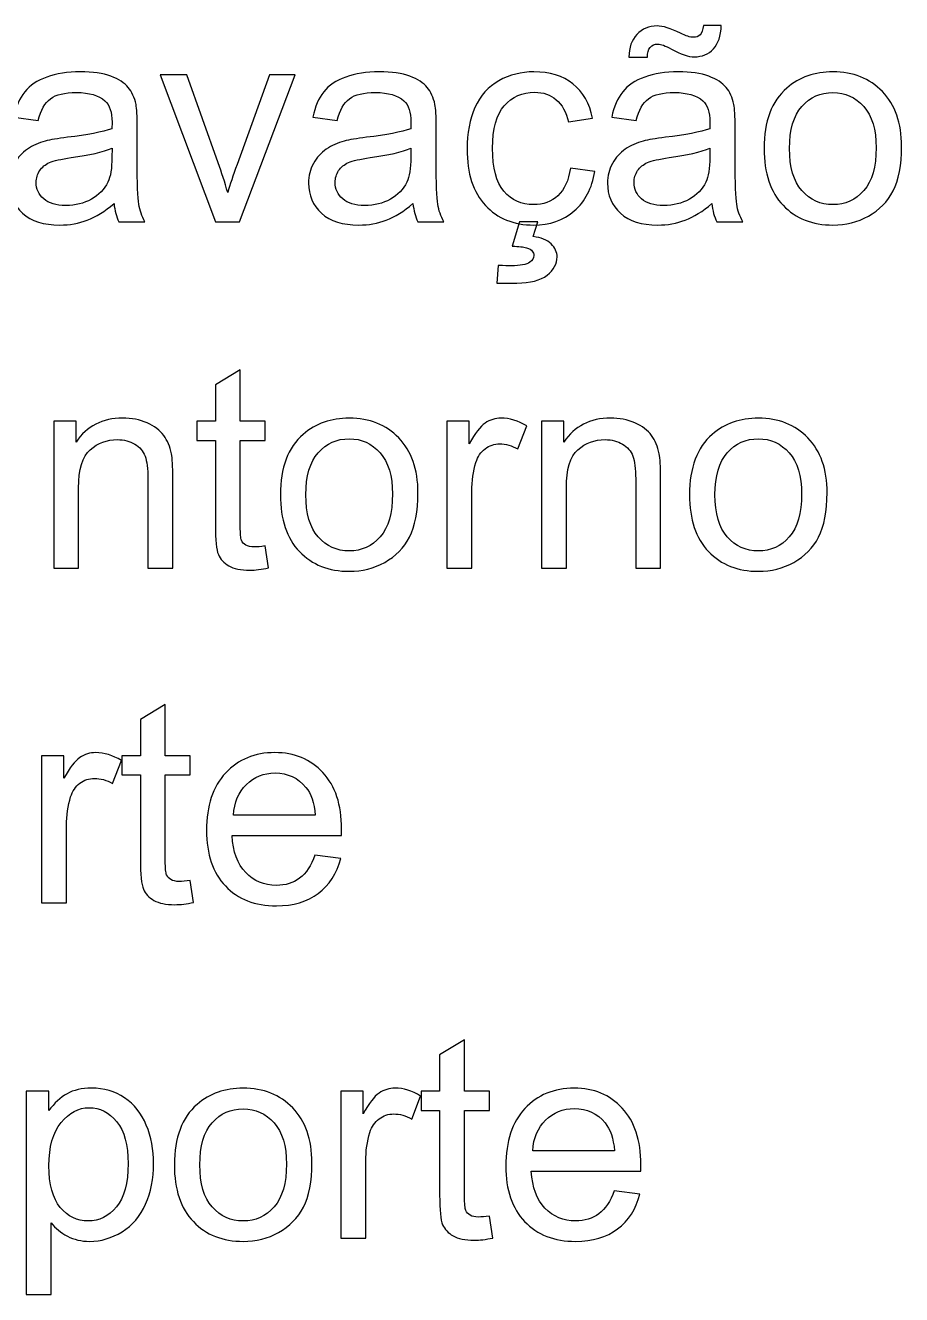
# Model space of a CAD drawing. Header units: centimetres. Extents: x -67.6 to -19.4, y -15.9 to 27.8.
# Drawn here: x -22.89 to -19.41, y -6.07 to -1.03 of the extents above; entities that cross this region are included whole.
import ezdxf

# ---------------------------------------------------------------- set-up
doc = ezdxf.new("R2010")
doc.units = ezdxf.units.CM
doc.header["$MEASUREMENT"] = 0
doc.layers.add('Layer 1', color=7, linetype='Continuous')

msp = doc.modelspace()

# ---------------------------------------------------------------- linework, layer by layer
at = {"layer": 'Layer 1', "color": 114}
for points, knots in [([(-20.49153, -1.16033), (-20.4919, -1.12269), (-20.48142, -1.09273), (-20.46025, -1.07026), (-20.43947, -1.04797), (-20.41269, -1.03674), (-20.38011, -1.03674), (-20.35745, -1.03674), (-20.32655, -1.04629), (-20.2876, -1.06557), (-20.26606, -1.07625), (-20.24883, -1.08168), (-20.2361, -1.08168), (-20.2243, -1.08168), (-20.21531, -1.0785), (-20.20913, -1.07213), (-20.20295, -1.06595), (-20.19865, -1.05322), (-20.19602, -1.03449), (-20.19602, -1.03449), (-20.12524, -1.03449), (-20.12524, -1.03449), (-20.12636, -1.07606), (-20.13685, -1.10715), (-20.1567, -1.12793), (-20.17655, -1.14872), (-20.20164, -1.15921), (-20.23235, -1.15921), (-20.2552, -1.15921), (-20.28554, -1.14891), (-20.32299, -1.1285), (-20.34752, -1.1152), (-20.3655, -1.10865), (-20.37692, -1.10865), (-20.38928, -1.10865), (-20.39939, -1.11295), (-20.40688, -1.12175), (-20.41494, -1.13037), (-20.41887, -1.14329), (-20.41849, -1.16033), (-20.41849, -1.16033), (-20.49153, -1.16033), (-20.49153, -1.16033)], [0, 0, 0, 0, 0.0714286, 0.0714286, 0.0714286, 0.1428571, 0.1428571, 0.1428571, 0.2142857, 0.2142857, 0.2142857, 0.2857143, 0.2857143, 0.2857143, 0.3571429, 0.3571429, 0.3571429, 0.4285714, 0.4285714, 0.4285714, 0.5, 0.5, 0.5, 0.5714286, 0.5714286, 0.5714286, 0.6428571, 0.6428571, 0.6428571, 0.7142857, 0.7142857, 0.7142857, 0.7857143, 0.7857143, 0.7857143, 0.8571429, 0.8571429, 0.8571429, 0.9285714, 0.9285714, 0.9285714, 1, 1, 1, 1]), ([(-22.5357, -1.74123), (-22.5724, -1.7725), (-22.60779, -1.79441), (-22.64169, -1.80733), (-22.67558, -1.82025), (-22.71191, -1.82662), (-22.75086, -1.82662), (-22.81491, -1.82662), (-22.86416, -1.81108), (-22.89862, -1.7798), (-22.93307, -1.74872), (-22.9503, -1.70883), (-22.9503, -1.66033), (-22.9503, -1.63186), (-22.94375, -1.60583), (-22.93083, -1.58224), (-22.91772, -1.55864), (-22.90068, -1.53992), (-22.8797, -1.52568), (-22.85854, -1.51145), (-22.83495, -1.50059), (-22.80854, -1.49329), (-22.78907, -1.48823), (-22.75966, -1.48336), (-22.72053, -1.47849), (-22.64075, -1.46913), (-22.58176, -1.45771), (-22.54412, -1.4446), (-22.54375, -1.43112), (-22.54356, -1.4225), (-22.54356, -1.41894), (-22.54356, -1.37887), (-22.55292, -1.35059), (-22.57165, -1.33411), (-22.59693, -1.31183), (-22.63457, -1.30078), (-22.68438, -1.30078), (-22.73101, -1.30078), (-22.76547, -1.30902), (-22.78757, -1.32531), (-22.80985, -1.3416), (-22.82614, -1.37044), (-22.83682, -1.41201), (-22.83682, -1.41201), (-22.93345, -1.39853), (-22.93345, -1.39853), (-22.92465, -1.35715), (-22.91023, -1.32363), (-22.89, -1.29816), (-22.86978, -1.27269), (-22.84056, -1.25321), (-22.80236, -1.23936), (-22.76435, -1.22569), (-22.71996, -1.21876), (-22.66978, -1.21876), (-22.61997, -1.21876), (-22.57933, -1.22456), (-22.54806, -1.23636), (-22.51697, -1.24816), (-22.49394, -1.26276), (-22.47933, -1.28055), (-22.46472, -1.29834), (-22.45442, -1.32082), (-22.44843, -1.34797), (-22.44525, -1.36482), (-22.44356, -1.39516), (-22.44356, -1.43879), (-22.44356, -1.43879), (-22.44356, -1.56988), (-22.44356, -1.56988), (-22.44356, -1.66145), (-22.4415, -1.71932), (-22.43738, -1.74385), (-22.43345, -1.76838), (-22.42521, -1.79179), (-22.41322, -1.81426), (-22.41322, -1.81426), (-22.5166, -1.81426), (-22.5166, -1.81426), (-22.52652, -1.79347), (-22.53289, -1.76913), (-22.5357, -1.74123)], [0, 0, 0, 0, 0.037037, 0.037037, 0.037037, 0.0740741, 0.0740741, 0.0740741, 0.1111111, 0.1111111, 0.1111111, 0.1481481, 0.1481481, 0.1481481, 0.1851852, 0.1851852, 0.1851852, 0.2222222, 0.2222222, 0.2222222, 0.2592593, 0.2592593, 0.2592593, 0.2962963, 0.2962963, 0.2962963, 0.3333333, 0.3333333, 0.3333333, 0.3703704, 0.3703704, 0.3703704, 0.4074074, 0.4074074, 0.4074074, 0.4444444, 0.4444444, 0.4444444, 0.4814815, 0.4814815, 0.4814815, 0.5185185, 0.5185185, 0.5185185, 0.5555556, 0.5555556, 0.5555556, 0.5925926, 0.5925926, 0.5925926, 0.6296296, 0.6296296, 0.6296296, 0.6666667, 0.6666667, 0.6666667, 0.7037037, 0.7037037, 0.7037037, 0.7407407, 0.7407407, 0.7407407, 0.7777778, 0.7777778, 0.7777778, 0.8148148, 0.8148148, 0.8148148, 0.8518519, 0.8518519, 0.8518519, 0.8888889, 0.8888889, 0.8888889, 0.9259259, 0.9259259, 0.9259259, 0.962963, 0.962963, 0.962963, 1, 1, 1, 1]), ([(-22.13233, -1.81426), (-22.13233, -1.81426), (-22.35237, -1.23112), (-22.35237, -1.23112), (-22.35237, -1.23112), (-22.24656, -1.23112), (-22.24656, -1.23112), (-22.24656, -1.23112), (-22.12184, -1.58037), (-22.12184, -1.58037), (-22.10836, -1.61801), (-22.09581, -1.65714), (-22.08439, -1.69778), (-22.07559, -1.66707), (-22.06342, -1.63018), (-22.0475, -1.58692), (-22.0475, -1.58692), (-21.91791, -1.23112), (-21.91791, -1.23112), (-21.91791, -1.23112), (-21.81641, -1.23112), (-21.81641, -1.23112), (-21.81641, -1.23112), (-22.0372, -1.81426), (-22.0372, -1.81426), (-22.0372, -1.81426), (-22.13233, -1.81426), (-22.13233, -1.81426)], [0, 0, 0, 0, 0.1111111, 0.1111111, 0.1111111, 0.2222222, 0.2222222, 0.2222222, 0.3333333, 0.3333333, 0.3333333, 0.4444444, 0.4444444, 0.4444444, 0.5555556, 0.5555556, 0.5555556, 0.6666667, 0.6666667, 0.6666667, 0.7777778, 0.7777778, 0.7777778, 0.8888889, 0.8888889, 0.8888889, 1, 1, 1, 1]), ([(-21.34901, -1.74123), (-21.38571, -1.7725), (-21.4211, -1.79441), (-21.455, -1.80733), (-21.48889, -1.82025), (-21.52522, -1.82662), (-21.56417, -1.82662), (-21.62822, -1.82662), (-21.67747, -1.81108), (-21.71193, -1.7798), (-21.74638, -1.74872), (-21.76361, -1.70883), (-21.76361, -1.66033), (-21.76361, -1.63186), (-21.75706, -1.60583), (-21.74414, -1.58224), (-21.73103, -1.55864), (-21.71399, -1.53992), (-21.69301, -1.52568), (-21.67185, -1.51145), (-21.64826, -1.50059), (-21.62185, -1.49329), (-21.60238, -1.48823), (-21.57297, -1.48336), (-21.53384, -1.47849), (-21.45406, -1.46913), (-21.39507, -1.45771), (-21.35743, -1.4446), (-21.35706, -1.43112), (-21.35687, -1.4225), (-21.35687, -1.41894), (-21.35687, -1.37887), (-21.36623, -1.35059), (-21.38496, -1.33411), (-21.41024, -1.31183), (-21.44788, -1.30078), (-21.49769, -1.30078), (-21.54432, -1.30078), (-21.57878, -1.30902), (-21.60088, -1.32531), (-21.62316, -1.3416), (-21.63945, -1.37044), (-21.65013, -1.41201), (-21.65013, -1.41201), (-21.74676, -1.39853), (-21.74676, -1.39853), (-21.73796, -1.35715), (-21.72354, -1.32363), (-21.70331, -1.29816), (-21.68309, -1.27269), (-21.65387, -1.25321), (-21.61567, -1.23936), (-21.57766, -1.22569), (-21.53327, -1.21876), (-21.48309, -1.21876), (-21.43328, -1.21876), (-21.39264, -1.22456), (-21.36137, -1.23636), (-21.33028, -1.24816), (-21.30725, -1.26276), (-21.29264, -1.28055), (-21.27803, -1.29834), (-21.26773, -1.32082), (-21.26174, -1.34797), (-21.25856, -1.36482), (-21.25687, -1.39516), (-21.25687, -1.43879), (-21.25687, -1.43879), (-21.25687, -1.56988), (-21.25687, -1.56988), (-21.25687, -1.66145), (-21.25481, -1.71932), (-21.25069, -1.74385), (-21.24676, -1.76838), (-21.23852, -1.79179), (-21.22653, -1.81426), (-21.22653, -1.81426), (-21.32991, -1.81426), (-21.32991, -1.81426), (-21.33983, -1.79347), (-21.3462, -1.76913), (-21.34901, -1.74123)], [0, 0, 0, 0, 0.037037, 0.037037, 0.037037, 0.0740741, 0.0740741, 0.0740741, 0.1111111, 0.1111111, 0.1111111, 0.1481481, 0.1481481, 0.1481481, 0.1851852, 0.1851852, 0.1851852, 0.2222222, 0.2222222, 0.2222222, 0.2592593, 0.2592593, 0.2592593, 0.2962963, 0.2962963, 0.2962963, 0.3333333, 0.3333333, 0.3333333, 0.3703704, 0.3703704, 0.3703704, 0.4074074, 0.4074074, 0.4074074, 0.4444444, 0.4444444, 0.4444444, 0.4814815, 0.4814815, 0.4814815, 0.5185185, 0.5185185, 0.5185185, 0.5555556, 0.5555556, 0.5555556, 0.5925926, 0.5925926, 0.5925926, 0.6296296, 0.6296296, 0.6296296, 0.6666667, 0.6666667, 0.6666667, 0.7037037, 0.7037037, 0.7037037, 0.7407407, 0.7407407, 0.7407407, 0.7777778, 0.7777778, 0.7777778, 0.8148148, 0.8148148, 0.8148148, 0.8518519, 0.8518519, 0.8518519, 0.8888889, 0.8888889, 0.8888889, 0.9259259, 0.9259259, 0.9259259, 0.962963, 0.962963, 0.962963, 1, 1, 1, 1]), ([(-20.72411, -1.60078), (-20.72411, -1.60078), (-20.62748, -1.61426), (-20.62748, -1.61426), (-20.63815, -1.68074), (-20.66512, -1.73261), (-20.70875, -1.77025), (-20.75238, -1.80789), (-20.80613, -1.82662), (-20.86961, -1.82662), (-20.9492, -1.82662), (-21.01324, -1.80059), (-21.06156, -1.74853), (-21.11006, -1.69647), (-21.13422, -1.62194), (-21.13422, -1.52494), (-21.13422, -1.46201), (-21.12373, -1.40715), (-21.10294, -1.35996), (-21.08216, -1.31295), (-21.05051, -1.27756), (-21.00781, -1.25415), (-20.9653, -1.23056), (-20.91905, -1.21876), (-20.86886, -1.21876), (-20.80575, -1.21876), (-20.75388, -1.23467), (-20.71381, -1.2667), (-20.67354, -1.29872), (-20.6477, -1.34422), (-20.63647, -1.40303), (-20.63647, -1.40303), (-20.73197, -1.41763), (-20.73197, -1.41763), (-20.74115, -1.37849), (-20.75725, -1.34909), (-20.78066, -1.32924), (-20.80388, -1.30958), (-20.83197, -1.29966), (-20.86493, -1.29966), (-20.91474, -1.29966), (-20.95519, -1.31745), (-20.98646, -1.35303), (-21.01755, -1.38879), (-21.03309, -1.44497), (-21.03309, -1.52213), (-21.03309, -1.6004), (-21.01811, -1.65714), (-20.98815, -1.69254), (-20.958, -1.72793), (-20.91886, -1.74572), (-20.87073, -1.74572), (-20.83178, -1.74572), (-20.79939, -1.73392), (-20.77354, -1.71014), (-20.74751, -1.68655), (-20.73103, -1.65003), (-20.72411, -1.60078)], [0, 0, 0, 0, 0.0526316, 0.0526316, 0.0526316, 0.1052632, 0.1052632, 0.1052632, 0.1578947, 0.1578947, 0.1578947, 0.2105263, 0.2105263, 0.2105263, 0.2631579, 0.2631579, 0.2631579, 0.3157895, 0.3157895, 0.3157895, 0.3684211, 0.3684211, 0.3684211, 0.4210526, 0.4210526, 0.4210526, 0.4736842, 0.4736842, 0.4736842, 0.5263158, 0.5263158, 0.5263158, 0.5789474, 0.5789474, 0.5789474, 0.6315789, 0.6315789, 0.6315789, 0.6842105, 0.6842105, 0.6842105, 0.7368421, 0.7368421, 0.7368421, 0.7894737, 0.7894737, 0.7894737, 0.8421053, 0.8421053, 0.8421053, 0.8947368, 0.8947368, 0.8947368, 0.9473684, 0.9473684, 0.9473684, 1, 1, 1, 1]), ([(-20.16232, -1.74123), (-20.19902, -1.7725), (-20.23441, -1.79441), (-20.26831, -1.80733), (-20.3022, -1.82025), (-20.33853, -1.82662), (-20.37748, -1.82662), (-20.44153, -1.82662), (-20.49078, -1.81108), (-20.52524, -1.7798), (-20.55969, -1.74872), (-20.57692, -1.70883), (-20.57692, -1.66033), (-20.57692, -1.63186), (-20.57037, -1.60583), (-20.55745, -1.58224), (-20.54434, -1.55864), (-20.5273, -1.53992), (-20.50632, -1.52568), (-20.48516, -1.51145), (-20.46157, -1.50059), (-20.43516, -1.49329), (-20.41569, -1.48823), (-20.38628, -1.48336), (-20.34715, -1.47849), (-20.26737, -1.46913), (-20.20838, -1.45771), (-20.17074, -1.4446), (-20.17037, -1.43112), (-20.17018, -1.4225), (-20.17018, -1.41894), (-20.17018, -1.37887), (-20.17954, -1.35059), (-20.19827, -1.33411), (-20.22355, -1.31183), (-20.26119, -1.30078), (-20.311, -1.30078), (-20.35763, -1.30078), (-20.39209, -1.30902), (-20.41419, -1.32531), (-20.43647, -1.3416), (-20.45276, -1.37044), (-20.46344, -1.41201), (-20.46344, -1.41201), (-20.56007, -1.39853), (-20.56007, -1.39853), (-20.55127, -1.35715), (-20.53685, -1.32363), (-20.51662, -1.29816), (-20.4964, -1.27269), (-20.46718, -1.25321), (-20.42898, -1.23936), (-20.39097, -1.22569), (-20.34658, -1.21876), (-20.2964, -1.21876), (-20.24659, -1.21876), (-20.20595, -1.22456), (-20.17468, -1.23636), (-20.14359, -1.24816), (-20.12056, -1.26276), (-20.10595, -1.28055), (-20.09134, -1.29834), (-20.08104, -1.32082), (-20.07505, -1.34797), (-20.07187, -1.36482), (-20.07018, -1.39516), (-20.07018, -1.43879), (-20.07018, -1.43879), (-20.07018, -1.56988), (-20.07018, -1.56988), (-20.07018, -1.66145), (-20.06812, -1.71932), (-20.064, -1.74385), (-20.06007, -1.76838), (-20.05183, -1.79179), (-20.03984, -1.81426), (-20.03984, -1.81426), (-20.14322, -1.81426), (-20.14322, -1.81426), (-20.15314, -1.79347), (-20.15951, -1.76913), (-20.16232, -1.74123)], [0, 0, 0, 0, 0.037037, 0.037037, 0.037037, 0.0740741, 0.0740741, 0.0740741, 0.1111111, 0.1111111, 0.1111111, 0.1481481, 0.1481481, 0.1481481, 0.1851852, 0.1851852, 0.1851852, 0.2222222, 0.2222222, 0.2222222, 0.2592593, 0.2592593, 0.2592593, 0.2962963, 0.2962963, 0.2962963, 0.3333333, 0.3333333, 0.3333333, 0.3703704, 0.3703704, 0.3703704, 0.4074074, 0.4074074, 0.4074074, 0.4444444, 0.4444444, 0.4444444, 0.4814815, 0.4814815, 0.4814815, 0.5185185, 0.5185185, 0.5185185, 0.5555556, 0.5555556, 0.5555556, 0.5925926, 0.5925926, 0.5925926, 0.6296296, 0.6296296, 0.6296296, 0.6666667, 0.6666667, 0.6666667, 0.7037037, 0.7037037, 0.7037037, 0.7407407, 0.7407407, 0.7407407, 0.7777778, 0.7777778, 0.7777778, 0.8148148, 0.8148148, 0.8148148, 0.8518519, 0.8518519, 0.8518519, 0.8888889, 0.8888889, 0.8888889, 0.9259259, 0.9259259, 0.9259259, 0.962963, 0.962963, 0.962963, 1, 1, 1, 1]), ([(-19.95539, -1.52269), (-19.95539, -1.41501), (-19.92543, -1.33524), (-19.86532, -1.28336), (-19.81532, -1.24029), (-19.75408, -1.21876), (-19.68198, -1.21876), (-19.60202, -1.21876), (-19.53648, -1.24497), (-19.48554, -1.29741), (-19.43479, -1.34966), (-19.40933, -1.42213), (-19.40933, -1.51445), (-19.40933, -1.58935), (-19.42056, -1.64816), (-19.44303, -1.69104), (-19.46551, -1.73392), (-19.49828, -1.76726), (-19.54135, -1.79104), (-19.58423, -1.81482), (-19.63124, -1.82662), (-19.68198, -1.82662), (-19.76363, -1.82662), (-19.82955, -1.80059), (-19.87992, -1.74834), (-19.9303, -1.6961), (-19.95539, -1.62082), (-19.95539, -1.52269)], [0, 0, 0, 0, 0.1111111, 0.1111111, 0.1111111, 0.2222222, 0.2222222, 0.2222222, 0.3333333, 0.3333333, 0.3333333, 0.4444444, 0.4444444, 0.4444444, 0.5555556, 0.5555556, 0.5555556, 0.6666667, 0.6666667, 0.6666667, 0.7777778, 0.7777778, 0.7777778, 0.8888889, 0.8888889, 0.8888889, 1, 1, 1, 1]), ([(-19.85427, -1.52288), (-19.85427, -1.59741), (-19.83798, -1.65321), (-19.80539, -1.6901), (-19.77262, -1.72718), (-19.73161, -1.74572), (-19.68198, -1.74572), (-19.63292, -1.74572), (-19.5921, -1.72718), (-19.55933, -1.68992), (-19.52674, -1.65265), (-19.51045, -1.59591), (-19.51045, -1.51969), (-19.51045, -1.44778), (-19.52693, -1.39329), (-19.5597, -1.3564), (-19.59247, -1.31932), (-19.6333, -1.30078), (-19.68198, -1.30078), (-19.73161, -1.30078), (-19.77262, -1.31913), (-19.80539, -1.35602), (-19.83798, -1.39291), (-19.85427, -1.44853), (-19.85427, -1.52288)], [0, 0, 0, 0, 0.125, 0.125, 0.125, 0.25, 0.25, 0.25, 0.375, 0.375, 0.375, 0.5, 0.5, 0.5, 0.625, 0.625, 0.625, 0.75, 0.75, 0.75, 0.875, 0.875, 0.875, 1, 1, 1, 1]), ([(-22.54356, -1.52213), (-22.57952, -1.53673), (-22.63345, -1.54909), (-22.70536, -1.55921), (-22.74618, -1.56501), (-22.77502, -1.57156), (-22.79187, -1.57887), (-22.80873, -1.58617), (-22.82165, -1.59685), (-22.83083, -1.6107), (-22.84, -1.62475), (-22.84468, -1.64029), (-22.84468, -1.65752), (-22.84468, -1.68355), (-22.83476, -1.70546), (-22.81472, -1.72287), (-22.79468, -1.74029), (-22.76547, -1.74909), (-22.72708, -1.74909), (-22.68907, -1.74909), (-22.65517, -1.74085), (-22.6254, -1.72419), (-22.59581, -1.70771), (-22.5739, -1.68505), (-22.56004, -1.6564), (-22.54937, -1.63411), (-22.54412, -1.60134), (-22.54412, -1.55808), (-22.54412, -1.55808), (-22.54356, -1.52213), (-22.54356, -1.52213)], [0, 0, 0, 0, 0.1, 0.1, 0.1, 0.2, 0.2, 0.2, 0.3, 0.3, 0.3, 0.4, 0.4, 0.4, 0.5, 0.5, 0.5, 0.6, 0.6, 0.6, 0.7, 0.7, 0.7, 0.8, 0.8, 0.8, 0.9, 0.9, 0.9, 1, 1, 1, 1]), ([(-21.35687, -1.52213), (-21.39283, -1.53673), (-21.44676, -1.54909), (-21.51867, -1.55921), (-21.55949, -1.56501), (-21.58833, -1.57156), (-21.60518, -1.57887), (-21.62204, -1.58617), (-21.63496, -1.59685), (-21.64414, -1.6107), (-21.65331, -1.62475), (-21.65799, -1.64029), (-21.65799, -1.65752), (-21.65799, -1.68355), (-21.64807, -1.70546), (-21.62803, -1.72287), (-21.60799, -1.74029), (-21.57878, -1.74909), (-21.54039, -1.74909), (-21.50238, -1.74909), (-21.46848, -1.74085), (-21.43871, -1.72419), (-21.40912, -1.70771), (-21.38721, -1.68505), (-21.37335, -1.6564), (-21.36268, -1.63411), (-21.35743, -1.60134), (-21.35743, -1.55808), (-21.35743, -1.55808), (-21.35687, -1.52213), (-21.35687, -1.52213)], [0, 0, 0, 0, 0.1, 0.1, 0.1, 0.2, 0.2, 0.2, 0.3, 0.3, 0.3, 0.4, 0.4, 0.4, 0.5, 0.5, 0.5, 0.6, 0.6, 0.6, 0.7, 0.7, 0.7, 0.8, 0.8, 0.8, 0.9, 0.9, 0.9, 1, 1, 1, 1]), ([(-20.17018, -1.52213), (-20.20614, -1.53673), (-20.26007, -1.54909), (-20.33198, -1.55921), (-20.3728, -1.56501), (-20.40164, -1.57156), (-20.41849, -1.57887), (-20.43535, -1.58617), (-20.44827, -1.59685), (-20.45745, -1.6107), (-20.46662, -1.62475), (-20.4713, -1.64029), (-20.4713, -1.65752), (-20.4713, -1.68355), (-20.46138, -1.70546), (-20.44134, -1.72287), (-20.4213, -1.74029), (-20.39209, -1.74909), (-20.3537, -1.74909), (-20.31569, -1.74909), (-20.28179, -1.74085), (-20.25202, -1.72419), (-20.22243, -1.70771), (-20.20052, -1.68505), (-20.18666, -1.6564), (-20.17599, -1.63411), (-20.17074, -1.60134), (-20.17074, -1.55808), (-20.17074, -1.55808), (-20.17018, -1.52213), (-20.17018, -1.52213)], [0, 0, 0, 0, 0.1, 0.1, 0.1, 0.2, 0.2, 0.2, 0.3, 0.3, 0.3, 0.4, 0.4, 0.4, 0.5, 0.5, 0.5, 0.6, 0.6, 0.6, 0.7, 0.7, 0.7, 0.8, 0.8, 0.8, 0.9, 0.9, 0.9, 1, 1, 1, 1]), ([(-20.95482, -1.91089), (-20.95482, -1.91089), (-20.92635, -1.81426), (-20.92635, -1.81426), (-20.92635, -1.81426), (-20.85332, -1.81426), (-20.85332, -1.81426), (-20.85332, -1.81426), (-20.87148, -1.87269), (-20.87148, -1.87269), (-20.84021, -1.87643), (-20.81661, -1.88598), (-20.8007, -1.90153), (-20.78478, -1.91688), (-20.77691, -1.93411), (-20.77691, -1.95302), (-20.77691, -1.98036), (-20.79021, -2.00452), (-20.8168, -2.02549), (-20.84321, -2.04647), (-20.88328, -2.05696), (-20.93665, -2.05696), (-20.9668, -2.05696), (-20.99339, -2.05696), (-21.01624, -2.05696), (-21.01624, -2.05696), (-21.01062, -1.98729), (-21.01062, -1.98729), (-20.98684, -1.98804), (-20.96961, -1.98842), (-20.95837, -1.98842), (-20.92373, -1.98842), (-20.8992, -1.98373), (-20.88515, -1.97418), (-20.87448, -1.96688), (-20.86905, -1.95808), (-20.86905, -1.94741), (-20.86905, -1.94085), (-20.87111, -1.93505), (-20.87542, -1.92999), (-20.87954, -1.92493), (-20.88721, -1.92044), (-20.89845, -1.91688), (-20.90987, -1.91332), (-20.9286, -1.91126), (-20.95482, -1.91089)], [0, 0, 0, 0, 0.0666667, 0.0666667, 0.0666667, 0.1333333, 0.1333333, 0.1333333, 0.2, 0.2, 0.2, 0.2666667, 0.2666667, 0.2666667, 0.3333333, 0.3333333, 0.3333333, 0.4, 0.4, 0.4, 0.4666667, 0.4666667, 0.4666667, 0.5333333, 0.5333333, 0.5333333, 0.6, 0.6, 0.6, 0.6666667, 0.6666667, 0.6666667, 0.7333333, 0.7333333, 0.7333333, 0.8, 0.8, 0.8, 0.8666667, 0.8666667, 0.8666667, 0.9333333, 0.9333333, 0.9333333, 1, 1, 1, 1])]:
    msp.add_open_spline(points, degree=3, knots=knots, dxfattribs=at)
at = {"layer": 'Layer 1', "color": 240}
for points, knots in [([(-21.93571, -3.09995), (-21.93571, -3.09995), (-21.92222, -3.18721), (-21.92222, -3.18721), (-21.94994, -3.19302), (-21.97485, -3.19602), (-21.99657, -3.19602), (-22.03234, -3.19602), (-22.06005, -3.1904), (-22.0799, -3.17897), (-22.09956, -3.16755), (-22.11342, -3.15276), (-22.12147, -3.13422), (-22.12953, -3.11568), (-22.13346, -3.07673), (-22.13346, -3.01736), (-22.13346, -3.01736), (-22.13346, -2.68141), (-22.13346, -2.68141), (-22.13346, -2.68141), (-22.20649, -2.68141), (-22.20649, -2.68141), (-22.20649, -2.68141), (-22.20649, -2.60501), (-22.20649, -2.60501), (-22.20649, -2.60501), (-22.13346, -2.60501), (-22.13346, -2.60501), (-22.13346, -2.60501), (-22.13346, -2.46081), (-22.13346, -2.46081), (-22.13346, -2.46081), (-22.03458, -2.40145), (-22.03458, -2.40145), (-22.03458, -2.40145), (-22.03458, -2.60501), (-22.03458, -2.60501), (-22.03458, -2.60501), (-21.93571, -2.60501), (-21.93571, -2.60501), (-21.93571, -2.60501), (-21.93571, -2.68141), (-21.93571, -2.68141), (-21.93571, -2.68141), (-22.03458, -2.68141), (-22.03458, -2.68141), (-22.03458, -2.68141), (-22.03458, -3.02298), (-22.03458, -3.02298), (-22.03458, -3.05126), (-22.0329, -3.06942), (-22.02934, -3.07748), (-22.02597, -3.08553), (-22.02035, -3.0919), (-22.01249, -3.09676), (-22.00462, -3.10145), (-21.99338, -3.10388), (-21.97878, -3.10388), (-21.96792, -3.10388), (-21.9535, -3.10257), (-21.93571, -3.09995)], [0, 0, 0, 0, 0.05, 0.05, 0.05, 0.1, 0.1, 0.1, 0.15, 0.15, 0.15, 0.2, 0.2, 0.2, 0.25, 0.25, 0.25, 0.3, 0.3, 0.3, 0.35, 0.35, 0.35, 0.4, 0.4, 0.4, 0.45, 0.45, 0.45, 0.5, 0.5, 0.5, 0.55, 0.55, 0.55, 0.6, 0.6, 0.6, 0.65, 0.65, 0.65, 0.7, 0.7, 0.7, 0.75, 0.75, 0.75, 0.8, 0.8, 0.8, 0.85, 0.85, 0.85, 0.9, 0.9, 0.9, 0.95, 0.95, 0.95, 1, 1, 1, 1]), ([(-22.77521, -3.18815), (-22.77521, -3.18815), (-22.77521, -2.60501), (-22.77521, -2.60501), (-22.77521, -2.60501), (-22.68645, -2.60501), (-22.68645, -2.60501), (-22.68645, -2.60501), (-22.68645, -2.68778), (-22.68645, -2.68778), (-22.64375, -2.6243), (-22.58196, -2.59265), (-22.50124, -2.59265), (-22.46604, -2.59265), (-22.43383, -2.59901), (-22.40443, -2.61156), (-22.37503, -2.62411), (-22.35293, -2.64077), (-22.33832, -2.66119), (-22.32372, -2.6816), (-22.31342, -2.70594), (-22.30761, -2.73403), (-22.30405, -2.75238), (-22.30218, -2.78441), (-22.30218, -2.8301), (-22.30218, -2.8301), (-22.30218, -3.18815), (-22.30218, -3.18815), (-22.30218, -3.18815), (-22.40106, -3.18815), (-22.40106, -3.18815), (-22.40106, -3.18815), (-22.40106, -2.83384), (-22.40106, -2.83384), (-22.40106, -2.79358), (-22.4048, -2.76343), (-22.41248, -2.74358), (-22.42016, -2.72373), (-22.43383, -2.70782), (-22.4533, -2.69583), (-22.47278, -2.68403), (-22.49581, -2.67804), (-22.52203, -2.67804), (-22.56398, -2.67804), (-22.60012, -2.69134), (-22.63064, -2.71811), (-22.66117, -2.74471), (-22.67634, -2.79546), (-22.67634, -2.86999), (-22.67634, -2.86999), (-22.67634, -3.18815), (-22.67634, -3.18815), (-22.67634, -3.18815), (-22.77521, -3.18815), (-22.77521, -3.18815)], [0, 0, 0, 0, 0.0555556, 0.0555556, 0.0555556, 0.1111111, 0.1111111, 0.1111111, 0.1666667, 0.1666667, 0.1666667, 0.2222222, 0.2222222, 0.2222222, 0.2777778, 0.2777778, 0.2777778, 0.3333333, 0.3333333, 0.3333333, 0.3888889, 0.3888889, 0.3888889, 0.4444444, 0.4444444, 0.4444444, 0.5, 0.5, 0.5, 0.5555556, 0.5555556, 0.5555556, 0.6111111, 0.6111111, 0.6111111, 0.6666667, 0.6666667, 0.6666667, 0.7222222, 0.7222222, 0.7222222, 0.7777778, 0.7777778, 0.7777778, 0.8333333, 0.8333333, 0.8333333, 0.8888889, 0.8888889, 0.8888889, 0.9444444, 0.9444444, 0.9444444, 1, 1, 1, 1]), ([(-21.87522, -2.89658), (-21.87522, -2.7889), (-21.84526, -2.70913), (-21.78515, -2.65725), (-21.73515, -2.61418), (-21.67391, -2.59265), (-21.60181, -2.59265), (-21.52185, -2.59265), (-21.45631, -2.61886), (-21.40537, -2.6713), (-21.35462, -2.72355), (-21.32916, -2.79602), (-21.32916, -2.88834), (-21.32916, -2.96324), (-21.34039, -3.02205), (-21.36286, -3.06493), (-21.38534, -3.10781), (-21.41811, -3.14115), (-21.46118, -3.16493), (-21.50406, -3.18871), (-21.55107, -3.20051), (-21.60181, -3.20051), (-21.68346, -3.20051), (-21.74938, -3.17448), (-21.79975, -3.12223), (-21.85013, -3.06999), (-21.87522, -2.99471), (-21.87522, -2.89658)], [0, 0, 0, 0, 0.1111111, 0.1111111, 0.1111111, 0.2222222, 0.2222222, 0.2222222, 0.3333333, 0.3333333, 0.3333333, 0.4444444, 0.4444444, 0.4444444, 0.5555556, 0.5555556, 0.5555556, 0.6666667, 0.6666667, 0.6666667, 0.7777778, 0.7777778, 0.7777778, 0.8888889, 0.8888889, 0.8888889, 1, 1, 1, 1]), ([(-21.21437, -3.18815), (-21.21437, -3.18815), (-21.21437, -2.60501), (-21.21437, -2.60501), (-21.21437, -2.60501), (-21.1256, -2.60501), (-21.1256, -2.60501), (-21.1256, -2.60501), (-21.1256, -2.69433), (-21.1256, -2.69433), (-21.10294, -2.65295), (-21.08197, -2.62561), (-21.06268, -2.6125), (-21.04339, -2.5992), (-21.02223, -2.59265), (-20.9992, -2.59265), (-20.96587, -2.59265), (-20.93197, -2.60313), (-20.89751, -2.62392), (-20.89751, -2.62392), (-20.93272, -2.71512), (-20.93272, -2.71512), (-20.95669, -2.70164), (-20.98066, -2.69489), (-21.00463, -2.69489), (-21.02617, -2.69489), (-21.04545, -2.70145), (-21.06249, -2.71437), (-21.07954, -2.72729), (-21.09171, -2.74527), (-21.09901, -2.7683), (-21.11006, -2.80332), (-21.11549, -2.84171), (-21.11549, -2.88347), (-21.11549, -2.88347), (-21.11549, -3.18815), (-21.11549, -3.18815), (-21.11549, -3.18815), (-21.21437, -3.18815), (-21.21437, -3.18815)], [0, 0, 0, 0, 0.0769231, 0.0769231, 0.0769231, 0.1538462, 0.1538462, 0.1538462, 0.2307692, 0.2307692, 0.2307692, 0.3076923, 0.3076923, 0.3076923, 0.3846154, 0.3846154, 0.3846154, 0.4615385, 0.4615385, 0.4615385, 0.5384615, 0.5384615, 0.5384615, 0.6153846, 0.6153846, 0.6153846, 0.6923077, 0.6923077, 0.6923077, 0.7692308, 0.7692308, 0.7692308, 0.8461538, 0.8461538, 0.8461538, 0.9230769, 0.9230769, 0.9230769, 1, 1, 1, 1]), ([(-20.83908, -3.18815), (-20.83908, -3.18815), (-20.83908, -2.60501), (-20.83908, -2.60501), (-20.83908, -2.60501), (-20.75032, -2.60501), (-20.75032, -2.60501), (-20.75032, -2.60501), (-20.75032, -2.68778), (-20.75032, -2.68778), (-20.70762, -2.6243), (-20.64583, -2.59265), (-20.56511, -2.59265), (-20.52991, -2.59265), (-20.4977, -2.59901), (-20.4683, -2.61156), (-20.4389, -2.62411), (-20.4168, -2.64077), (-20.40219, -2.66119), (-20.38759, -2.6816), (-20.37729, -2.70594), (-20.37148, -2.73403), (-20.36792, -2.75238), (-20.36605, -2.78441), (-20.36605, -2.8301), (-20.36605, -2.8301), (-20.36605, -3.18815), (-20.36605, -3.18815), (-20.36605, -3.18815), (-20.46493, -3.18815), (-20.46493, -3.18815), (-20.46493, -3.18815), (-20.46493, -2.83384), (-20.46493, -2.83384), (-20.46493, -2.79358), (-20.46867, -2.76343), (-20.47635, -2.74358), (-20.48403, -2.72373), (-20.4977, -2.70782), (-20.51717, -2.69583), (-20.53665, -2.68403), (-20.55968, -2.67804), (-20.5859, -2.67804), (-20.62785, -2.67804), (-20.66399, -2.69134), (-20.69451, -2.71811), (-20.72504, -2.74471), (-20.74021, -2.79546), (-20.74021, -2.86999), (-20.74021, -2.86999), (-20.74021, -3.18815), (-20.74021, -3.18815), (-20.74021, -3.18815), (-20.83908, -3.18815), (-20.83908, -3.18815)], [0, 0, 0, 0, 0.0555556, 0.0555556, 0.0555556, 0.1111111, 0.1111111, 0.1111111, 0.1666667, 0.1666667, 0.1666667, 0.2222222, 0.2222222, 0.2222222, 0.2777778, 0.2777778, 0.2777778, 0.3333333, 0.3333333, 0.3333333, 0.3888889, 0.3888889, 0.3888889, 0.4444444, 0.4444444, 0.4444444, 0.5, 0.5, 0.5, 0.5555556, 0.5555556, 0.5555556, 0.6111111, 0.6111111, 0.6111111, 0.6666667, 0.6666667, 0.6666667, 0.7222222, 0.7222222, 0.7222222, 0.7777778, 0.7777778, 0.7777778, 0.8333333, 0.8333333, 0.8333333, 0.8888889, 0.8888889, 0.8888889, 0.9444444, 0.9444444, 0.9444444, 1, 1, 1, 1]), ([(-20.25126, -2.89658), (-20.25126, -2.7889), (-20.2213, -2.70913), (-20.16119, -2.65725), (-20.11119, -2.61418), (-20.04995, -2.59265), (-19.97785, -2.59265), (-19.89789, -2.59265), (-19.83235, -2.61886), (-19.78141, -2.6713), (-19.73066, -2.72355), (-19.7052, -2.79602), (-19.7052, -2.88834), (-19.7052, -2.96324), (-19.71643, -3.02205), (-19.7389, -3.06493), (-19.76138, -3.10781), (-19.79415, -3.14115), (-19.83722, -3.16493), (-19.8801, -3.18871), (-19.92711, -3.20051), (-19.97785, -3.20051), (-20.0595, -3.20051), (-20.12542, -3.17448), (-20.17579, -3.12223), (-20.22617, -3.06999), (-20.25126, -2.99471), (-20.25126, -2.89658)], [0, 0, 0, 0, 0.1111111, 0.1111111, 0.1111111, 0.2222222, 0.2222222, 0.2222222, 0.3333333, 0.3333333, 0.3333333, 0.4444444, 0.4444444, 0.4444444, 0.5555556, 0.5555556, 0.5555556, 0.6666667, 0.6666667, 0.6666667, 0.7777778, 0.7777778, 0.7777778, 0.8888889, 0.8888889, 0.8888889, 1, 1, 1, 1]), ([(-21.7741, -2.89677), (-21.7741, -2.9713), (-21.75781, -3.0271), (-21.72522, -3.06399), (-21.69245, -3.10107), (-21.65144, -3.11961), (-21.60181, -3.11961), (-21.55275, -3.11961), (-21.51193, -3.10107), (-21.47916, -3.06381), (-21.44657, -3.02654), (-21.43028, -2.9698), (-21.43028, -2.89358), (-21.43028, -2.82167), (-21.44676, -2.76718), (-21.47953, -2.73029), (-21.5123, -2.69321), (-21.55313, -2.67467), (-21.60181, -2.67467), (-21.65144, -2.67467), (-21.69245, -2.69302), (-21.72522, -2.72991), (-21.75781, -2.7668), (-21.7741, -2.82242), (-21.7741, -2.89677)], [0, 0, 0, 0, 0.125, 0.125, 0.125, 0.25, 0.25, 0.25, 0.375, 0.375, 0.375, 0.5, 0.5, 0.5, 0.625, 0.625, 0.625, 0.75, 0.75, 0.75, 0.875, 0.875, 0.875, 1, 1, 1, 1]), ([(-20.15014, -2.89677), (-20.15014, -2.9713), (-20.13385, -3.0271), (-20.10126, -3.06399), (-20.06849, -3.10107), (-20.02748, -3.11961), (-19.97785, -3.11961), (-19.92879, -3.11961), (-19.88797, -3.10107), (-19.8552, -3.06381), (-19.82261, -3.02654), (-19.80632, -2.9698), (-19.80632, -2.89358), (-19.80632, -2.82167), (-19.8228, -2.76718), (-19.85557, -2.73029), (-19.88834, -2.69321), (-19.92917, -2.67467), (-19.97785, -2.67467), (-20.02748, -2.67467), (-20.06849, -2.69302), (-20.10126, -2.72991), (-20.13385, -2.7668), (-20.15014, -2.82242), (-20.15014, -2.89677)], [0, 0, 0, 0, 0.125, 0.125, 0.125, 0.25, 0.25, 0.25, 0.375, 0.375, 0.375, 0.5, 0.5, 0.5, 0.625, 0.625, 0.625, 0.75, 0.75, 0.75, 0.875, 0.875, 0.875, 1, 1, 1, 1])]:
    msp.add_open_spline(points, degree=3, knots=knots, dxfattribs=at)
at = {"layer": 'Layer 1', "color": 250}
for points, knots in [([(-22.23327, -4.42702), (-22.23327, -4.42702), (-22.21978, -4.51428), (-22.21978, -4.51428), (-22.2475, -4.52009), (-22.27241, -4.52309), (-22.29413, -4.52309), (-22.3299, -4.52309), (-22.35761, -4.51747), (-22.37746, -4.50604), (-22.39712, -4.49462), (-22.41098, -4.47983), (-22.41903, -4.46129), (-22.42709, -4.44275), (-22.43102, -4.4038), (-22.43102, -4.34443), (-22.43102, -4.34443), (-22.43102, -4.00848), (-22.43102, -4.00848), (-22.43102, -4.00848), (-22.50405, -4.00848), (-22.50405, -4.00848), (-22.50405, -4.00848), (-22.50405, -3.93208), (-22.50405, -3.93208), (-22.50405, -3.93208), (-22.43102, -3.93208), (-22.43102, -3.93208), (-22.43102, -3.93208), (-22.43102, -3.78788), (-22.43102, -3.78788), (-22.43102, -3.78788), (-22.33214, -3.72852), (-22.33214, -3.72852), (-22.33214, -3.72852), (-22.33214, -3.93208), (-22.33214, -3.93208), (-22.33214, -3.93208), (-22.23327, -3.93208), (-22.23327, -3.93208), (-22.23327, -3.93208), (-22.23327, -4.00848), (-22.23327, -4.00848), (-22.23327, -4.00848), (-22.33214, -4.00848), (-22.33214, -4.00848), (-22.33214, -4.00848), (-22.33214, -4.35005), (-22.33214, -4.35005), (-22.33214, -4.37833), (-22.33046, -4.39649), (-22.3269, -4.40455), (-22.32353, -4.4126), (-22.31791, -4.41897), (-22.31005, -4.42383), (-22.30218, -4.42852), (-22.29094, -4.43095), (-22.27634, -4.43095), (-22.26548, -4.43095), (-22.25106, -4.42964), (-22.23327, -4.42702)], [0, 0, 0, 0, 0.05, 0.05, 0.05, 0.1, 0.1, 0.1, 0.15, 0.15, 0.15, 0.2, 0.2, 0.2, 0.25, 0.25, 0.25, 0.3, 0.3, 0.3, 0.35, 0.35, 0.35, 0.4, 0.4, 0.4, 0.45, 0.45, 0.45, 0.5, 0.5, 0.5, 0.55, 0.55, 0.55, 0.6, 0.6, 0.6, 0.65, 0.65, 0.65, 0.7, 0.7, 0.7, 0.75, 0.75, 0.75, 0.8, 0.8, 0.8, 0.85, 0.85, 0.85, 0.9, 0.9, 0.9, 0.95, 0.95, 0.95, 1, 1, 1, 1]), ([(-22.82316, -4.51522), (-22.82316, -4.51522), (-22.82316, -3.93208), (-22.82316, -3.93208), (-22.82316, -3.93208), (-22.73439, -3.93208), (-22.73439, -3.93208), (-22.73439, -3.93208), (-22.73439, -4.0214), (-22.73439, -4.0214), (-22.71173, -3.98002), (-22.69076, -3.95268), (-22.67147, -3.93957), (-22.65218, -3.92627), (-22.63102, -3.91972), (-22.60799, -3.91972), (-22.57466, -3.91972), (-22.54076, -3.9302), (-22.5063, -3.95099), (-22.5063, -3.95099), (-22.54151, -4.04219), (-22.54151, -4.04219), (-22.56548, -4.02871), (-22.58945, -4.02196), (-22.61342, -4.02196), (-22.63496, -4.02196), (-22.65424, -4.02852), (-22.67128, -4.04144), (-22.68833, -4.05436), (-22.7005, -4.07234), (-22.7078, -4.09537), (-22.71885, -4.13039), (-22.72428, -4.16878), (-22.72428, -4.21054), (-22.72428, -4.21054), (-22.72428, -4.51522), (-22.72428, -4.51522), (-22.72428, -4.51522), (-22.82316, -4.51522), (-22.82316, -4.51522)], [0, 0, 0, 0, 0.0769231, 0.0769231, 0.0769231, 0.1538462, 0.1538462, 0.1538462, 0.2307692, 0.2307692, 0.2307692, 0.3076923, 0.3076923, 0.3076923, 0.3846154, 0.3846154, 0.3846154, 0.4615385, 0.4615385, 0.4615385, 0.5384615, 0.5384615, 0.5384615, 0.6153846, 0.6153846, 0.6153846, 0.6923077, 0.6923077, 0.6923077, 0.7692308, 0.7692308, 0.7692308, 0.8461538, 0.8461538, 0.8461538, 0.9230769, 0.9230769, 0.9230769, 1, 1, 1, 1]), ([(-21.73795, -4.32646), (-21.73795, -4.32646), (-21.63571, -4.33994), (-21.63571, -4.33994), (-21.65162, -4.3993), (-21.6814, -4.44556), (-21.72484, -4.47833), (-21.76829, -4.5111), (-21.82372, -4.52758), (-21.89132, -4.52758), (-21.97634, -4.52758), (-22.04376, -4.50136), (-22.09357, -4.44893), (-22.14338, -4.39668), (-22.16829, -4.32309), (-22.16829, -4.22852), (-22.16829, -4.13076), (-22.14319, -4.05474), (-22.09282, -4.0008), (-22.04245, -3.94668), (-21.97709, -3.91972), (-21.89675, -3.91972), (-21.81904, -3.91972), (-21.75556, -3.94612), (-21.7063, -3.99912), (-21.65705, -4.05211), (-21.63233, -4.12665), (-21.63233, -4.22271), (-21.63233, -4.22852), (-21.63252, -4.23732), (-21.6329, -4.24893), (-21.6329, -4.24893), (-22.06716, -4.24893), (-22.06716, -4.24893), (-22.06342, -4.31279), (-22.04544, -4.36185), (-22.01286, -4.39574), (-21.98046, -4.42964), (-21.93982, -4.44668), (-21.89132, -4.44668), (-21.85518, -4.44668), (-21.82428, -4.43713), (-21.79881, -4.41803), (-21.77316, -4.39893), (-21.75293, -4.3684), (-21.73795, -4.32646)], [0, 0, 0, 0, 0.0666667, 0.0666667, 0.0666667, 0.1333333, 0.1333333, 0.1333333, 0.2, 0.2, 0.2, 0.2666667, 0.2666667, 0.2666667, 0.3333333, 0.3333333, 0.3333333, 0.4, 0.4, 0.4, 0.4666667, 0.4666667, 0.4666667, 0.5333333, 0.5333333, 0.5333333, 0.6, 0.6, 0.6, 0.6666667, 0.6666667, 0.6666667, 0.7333333, 0.7333333, 0.7333333, 0.8, 0.8, 0.8, 0.8666667, 0.8666667, 0.8666667, 0.9333333, 0.9333333, 0.9333333, 1, 1, 1, 1]), ([(-22.06155, -4.16803), (-22.06155, -4.16803), (-21.73683, -4.16803), (-21.73683, -4.16803), (-21.74114, -4.11897), (-21.75368, -4.08226), (-21.77409, -4.05773), (-21.80537, -4.01972), (-21.84619, -4.00062), (-21.89619, -4.00062), (-21.94151, -4.00062), (-21.97952, -4.01578), (-22.01042, -4.04612), (-22.04113, -4.07646), (-22.05818, -4.11709), (-22.06155, -4.16803)], [0, 0, 0, 0, 0.2, 0.2, 0.2, 0.4, 0.4, 0.4, 0.6, 0.6, 0.6, 0.8, 0.8, 0.8, 1, 1, 1, 1])]:
    msp.add_open_spline(points, degree=3, knots=knots, dxfattribs=at)
at = {"layer": 'Layer 1', "color": 140}
for points, knots in [([(-21.04546, -5.7584), (-21.04546, -5.7584), (-21.03197, -5.84566), (-21.03197, -5.84566), (-21.05969, -5.85147), (-21.0846, -5.85447), (-21.10632, -5.85447), (-21.14209, -5.85447), (-21.1698, -5.84885), (-21.18965, -5.83742), (-21.20931, -5.826), (-21.22317, -5.81121), (-21.23122, -5.79267), (-21.23928, -5.77413), (-21.24321, -5.73518), (-21.24321, -5.67581), (-21.24321, -5.67581), (-21.24321, -5.33986), (-21.24321, -5.33986), (-21.24321, -5.33986), (-21.31624, -5.33986), (-21.31624, -5.33986), (-21.31624, -5.33986), (-21.31624, -5.26346), (-21.31624, -5.26346), (-21.31624, -5.26346), (-21.24321, -5.26346), (-21.24321, -5.26346), (-21.24321, -5.26346), (-21.24321, -5.11926), (-21.24321, -5.11926), (-21.24321, -5.11926), (-21.14433, -5.0599), (-21.14433, -5.0599), (-21.14433, -5.0599), (-21.14433, -5.26346), (-21.14433, -5.26346), (-21.14433, -5.26346), (-21.04546, -5.26346), (-21.04546, -5.26346), (-21.04546, -5.26346), (-21.04546, -5.33986), (-21.04546, -5.33986), (-21.04546, -5.33986), (-21.14433, -5.33986), (-21.14433, -5.33986), (-21.14433, -5.33986), (-21.14433, -5.68143), (-21.14433, -5.68143), (-21.14433, -5.70971), (-21.14265, -5.72787), (-21.13909, -5.73593), (-21.13572, -5.74398), (-21.1301, -5.75035), (-21.12224, -5.75521), (-21.11437, -5.7599), (-21.10313, -5.76233), (-21.08853, -5.76233), (-21.07767, -5.76233), (-21.06325, -5.76102), (-21.04546, -5.7584)], [0, 0, 0, 0, 0.05, 0.05, 0.05, 0.1, 0.1, 0.1, 0.15, 0.15, 0.15, 0.2, 0.2, 0.2, 0.25, 0.25, 0.25, 0.3, 0.3, 0.3, 0.35, 0.35, 0.35, 0.4, 0.4, 0.4, 0.45, 0.45, 0.45, 0.5, 0.5, 0.5, 0.55, 0.55, 0.55, 0.6, 0.6, 0.6, 0.65, 0.65, 0.65, 0.7, 0.7, 0.7, 0.75, 0.75, 0.75, 0.8, 0.8, 0.8, 0.85, 0.85, 0.85, 0.9, 0.9, 0.9, 0.95, 0.95, 0.95, 1, 1, 1, 1]), ([(-22.88402, -6.07019), (-22.88402, -6.07019), (-22.88402, -5.26346), (-22.88402, -5.26346), (-22.88402, -5.26346), (-22.79414, -5.26346), (-22.79414, -5.26346), (-22.79414, -5.26346), (-22.79414, -5.34005), (-22.79414, -5.34005), (-22.77297, -5.31046), (-22.74901, -5.28818), (-22.72223, -5.27338), (-22.69563, -5.25859), (-22.66324, -5.2511), (-22.62522, -5.2511), (-22.57541, -5.2511), (-22.53159, -5.26383), (-22.49358, -5.28949), (-22.45556, -5.31495), (-22.42691, -5.3511), (-22.40743, -5.39754), (-22.38815, -5.44417), (-22.37841, -5.4951), (-22.37841, -5.55072), (-22.37841, -5.61008), (-22.38908, -5.66364), (-22.41043, -5.71139), (-22.43178, -5.75896), (-22.46286, -5.79548), (-22.50369, -5.82094), (-22.54432, -5.84623), (-22.58721, -5.85896), (-22.63215, -5.85896), (-22.66511, -5.85896), (-22.6947, -5.85203), (-22.72073, -5.83817), (-22.74695, -5.82432), (-22.76829, -5.8069), (-22.78515, -5.78574), (-22.78515, -5.78574), (-22.78515, -6.07019), (-22.78515, -6.07019), (-22.78515, -6.07019), (-22.88402, -6.07019), (-22.88402, -6.07019)], [0, 0, 0, 0, 0.0666667, 0.0666667, 0.0666667, 0.1333333, 0.1333333, 0.1333333, 0.2, 0.2, 0.2, 0.2666667, 0.2666667, 0.2666667, 0.3333333, 0.3333333, 0.3333333, 0.4, 0.4, 0.4, 0.4666667, 0.4666667, 0.4666667, 0.5333333, 0.5333333, 0.5333333, 0.6, 0.6, 0.6, 0.6666667, 0.6666667, 0.6666667, 0.7333333, 0.7333333, 0.7333333, 0.8, 0.8, 0.8, 0.8666667, 0.8666667, 0.8666667, 0.9333333, 0.9333333, 0.9333333, 1, 1, 1, 1]), ([(-22.2962, -5.55503), (-22.2962, -5.44735), (-22.26624, -5.36758), (-22.20613, -5.3157), (-22.15613, -5.27263), (-22.09489, -5.2511), (-22.02279, -5.2511), (-21.94283, -5.2511), (-21.87729, -5.27731), (-21.82635, -5.32975), (-21.7756, -5.382), (-21.75014, -5.45447), (-21.75014, -5.54679), (-21.75014, -5.62169), (-21.76137, -5.6805), (-21.78384, -5.72338), (-21.80632, -5.76626), (-21.83909, -5.7996), (-21.88216, -5.82338), (-21.92504, -5.84716), (-21.97205, -5.85896), (-22.02279, -5.85896), (-22.10444, -5.85896), (-22.17036, -5.83293), (-22.22073, -5.78068), (-22.27111, -5.72844), (-22.2962, -5.65316), (-22.2962, -5.55503)], [0, 0, 0, 0, 0.1111111, 0.1111111, 0.1111111, 0.2222222, 0.2222222, 0.2222222, 0.3333333, 0.3333333, 0.3333333, 0.4444444, 0.4444444, 0.4444444, 0.5555556, 0.5555556, 0.5555556, 0.6666667, 0.6666667, 0.6666667, 0.7777778, 0.7777778, 0.7777778, 0.8888889, 0.8888889, 0.8888889, 1, 1, 1, 1]), ([(-21.63535, -5.8466), (-21.63535, -5.8466), (-21.63535, -5.26346), (-21.63535, -5.26346), (-21.63535, -5.26346), (-21.54658, -5.26346), (-21.54658, -5.26346), (-21.54658, -5.26346), (-21.54658, -5.35278), (-21.54658, -5.35278), (-21.52392, -5.3114), (-21.50295, -5.28406), (-21.48366, -5.27095), (-21.46437, -5.25765), (-21.44321, -5.2511), (-21.42018, -5.2511), (-21.38685, -5.2511), (-21.35295, -5.26158), (-21.31849, -5.28237), (-21.31849, -5.28237), (-21.3537, -5.37357), (-21.3537, -5.37357), (-21.37767, -5.36009), (-21.40164, -5.35334), (-21.42561, -5.35334), (-21.44715, -5.35334), (-21.46643, -5.3599), (-21.48347, -5.37282), (-21.50052, -5.38574), (-21.51269, -5.40372), (-21.51999, -5.42675), (-21.53104, -5.46177), (-21.53647, -5.50016), (-21.53647, -5.54192), (-21.53647, -5.54192), (-21.53647, -5.8466), (-21.53647, -5.8466), (-21.53647, -5.8466), (-21.63535, -5.8466), (-21.63535, -5.8466)], [0, 0, 0, 0, 0.0769231, 0.0769231, 0.0769231, 0.1538462, 0.1538462, 0.1538462, 0.2307692, 0.2307692, 0.2307692, 0.3076923, 0.3076923, 0.3076923, 0.3846154, 0.3846154, 0.3846154, 0.4615385, 0.4615385, 0.4615385, 0.5384615, 0.5384615, 0.5384615, 0.6153846, 0.6153846, 0.6153846, 0.6923077, 0.6923077, 0.6923077, 0.7692308, 0.7692308, 0.7692308, 0.8461538, 0.8461538, 0.8461538, 0.9230769, 0.9230769, 0.9230769, 1, 1, 1, 1]), ([(-20.55014, -5.65784), (-20.55014, -5.65784), (-20.4479, -5.67132), (-20.4479, -5.67132), (-20.46381, -5.73068), (-20.49359, -5.77694), (-20.53703, -5.80971), (-20.58048, -5.84248), (-20.63591, -5.85896), (-20.70351, -5.85896), (-20.78853, -5.85896), (-20.85595, -5.83274), (-20.90576, -5.78031), (-20.95557, -5.72806), (-20.98048, -5.65447), (-20.98048, -5.5599), (-20.98048, -5.46214), (-20.95538, -5.38612), (-20.90501, -5.33218), (-20.85464, -5.27806), (-20.78928, -5.2511), (-20.70894, -5.2511), (-20.63123, -5.2511), (-20.56775, -5.2775), (-20.51849, -5.3305), (-20.46924, -5.38349), (-20.44452, -5.45803), (-20.44452, -5.55409), (-20.44452, -5.5599), (-20.44471, -5.5687), (-20.44509, -5.58031), (-20.44509, -5.58031), (-20.87935, -5.58031), (-20.87935, -5.58031), (-20.87561, -5.64417), (-20.85763, -5.69323), (-20.82505, -5.72712), (-20.79265, -5.76102), (-20.75201, -5.77806), (-20.70351, -5.77806), (-20.66737, -5.77806), (-20.63647, -5.76851), (-20.611, -5.74941), (-20.58535, -5.73031), (-20.56512, -5.69978), (-20.55014, -5.65784)], [0, 0, 0, 0, 0.0666667, 0.0666667, 0.0666667, 0.1333333, 0.1333333, 0.1333333, 0.2, 0.2, 0.2, 0.2666667, 0.2666667, 0.2666667, 0.3333333, 0.3333333, 0.3333333, 0.4, 0.4, 0.4, 0.4666667, 0.4666667, 0.4666667, 0.5333333, 0.5333333, 0.5333333, 0.6, 0.6, 0.6, 0.6666667, 0.6666667, 0.6666667, 0.7333333, 0.7333333, 0.7333333, 0.8, 0.8, 0.8, 0.8666667, 0.8666667, 0.8666667, 0.9333333, 0.9333333, 0.9333333, 1, 1, 1, 1]), ([(-22.79414, -5.55859), (-22.79414, -5.63331), (-22.77897, -5.68855), (-22.74882, -5.72432), (-22.71848, -5.76008), (-22.68178, -5.77806), (-22.63871, -5.77806), (-22.59489, -5.77806), (-22.55743, -5.75952), (-22.52635, -5.72244), (-22.49507, -5.68536), (-22.47953, -5.62806), (-22.47953, -5.55035), (-22.47953, -5.47619), (-22.4947, -5.42076), (-22.52522, -5.38387), (-22.55575, -5.34698), (-22.59208, -5.32863), (-22.6344, -5.32863), (-22.67635, -5.32863), (-22.71342, -5.34829), (-22.74563, -5.38743), (-22.77803, -5.42675), (-22.79414, -5.48368), (-22.79414, -5.55859)], [0, 0, 0, 0, 0.125, 0.125, 0.125, 0.25, 0.25, 0.25, 0.375, 0.375, 0.375, 0.5, 0.5, 0.5, 0.625, 0.625, 0.625, 0.75, 0.75, 0.75, 0.875, 0.875, 0.875, 1, 1, 1, 1]), ([(-22.19508, -5.55522), (-22.19508, -5.62975), (-22.17879, -5.68555), (-22.1462, -5.72244), (-22.11343, -5.75952), (-22.07242, -5.77806), (-22.02279, -5.77806), (-21.97373, -5.77806), (-21.93291, -5.75952), (-21.90014, -5.72226), (-21.86755, -5.68499), (-21.85126, -5.62825), (-21.85126, -5.55203), (-21.85126, -5.48012), (-21.86774, -5.42563), (-21.90051, -5.38874), (-21.93328, -5.35166), (-21.97411, -5.33312), (-22.02279, -5.33312), (-22.07242, -5.33312), (-22.11343, -5.35147), (-22.1462, -5.38836), (-22.17879, -5.42525), (-22.19508, -5.48087), (-22.19508, -5.55522)], [0, 0, 0, 0, 0.125, 0.125, 0.125, 0.25, 0.25, 0.25, 0.375, 0.375, 0.375, 0.5, 0.5, 0.5, 0.625, 0.625, 0.625, 0.75, 0.75, 0.75, 0.875, 0.875, 0.875, 1, 1, 1, 1]), ([(-20.87374, -5.49941), (-20.87374, -5.49941), (-20.54902, -5.49941), (-20.54902, -5.49941), (-20.55333, -5.45035), (-20.56587, -5.41364), (-20.58628, -5.38911), (-20.61756, -5.3511), (-20.65838, -5.332), (-20.70838, -5.332), (-20.7537, -5.332), (-20.79171, -5.34716), (-20.82261, -5.3775), (-20.85332, -5.40784), (-20.87037, -5.44847), (-20.87374, -5.49941)], [0, 0, 0, 0, 0.2, 0.2, 0.2, 0.4, 0.4, 0.4, 0.6, 0.6, 0.6, 0.8, 0.8, 0.8, 1, 1, 1, 1])]:
    msp.add_open_spline(points, degree=3, knots=knots, dxfattribs=at)

doc.saveas('drawing.dxf')
